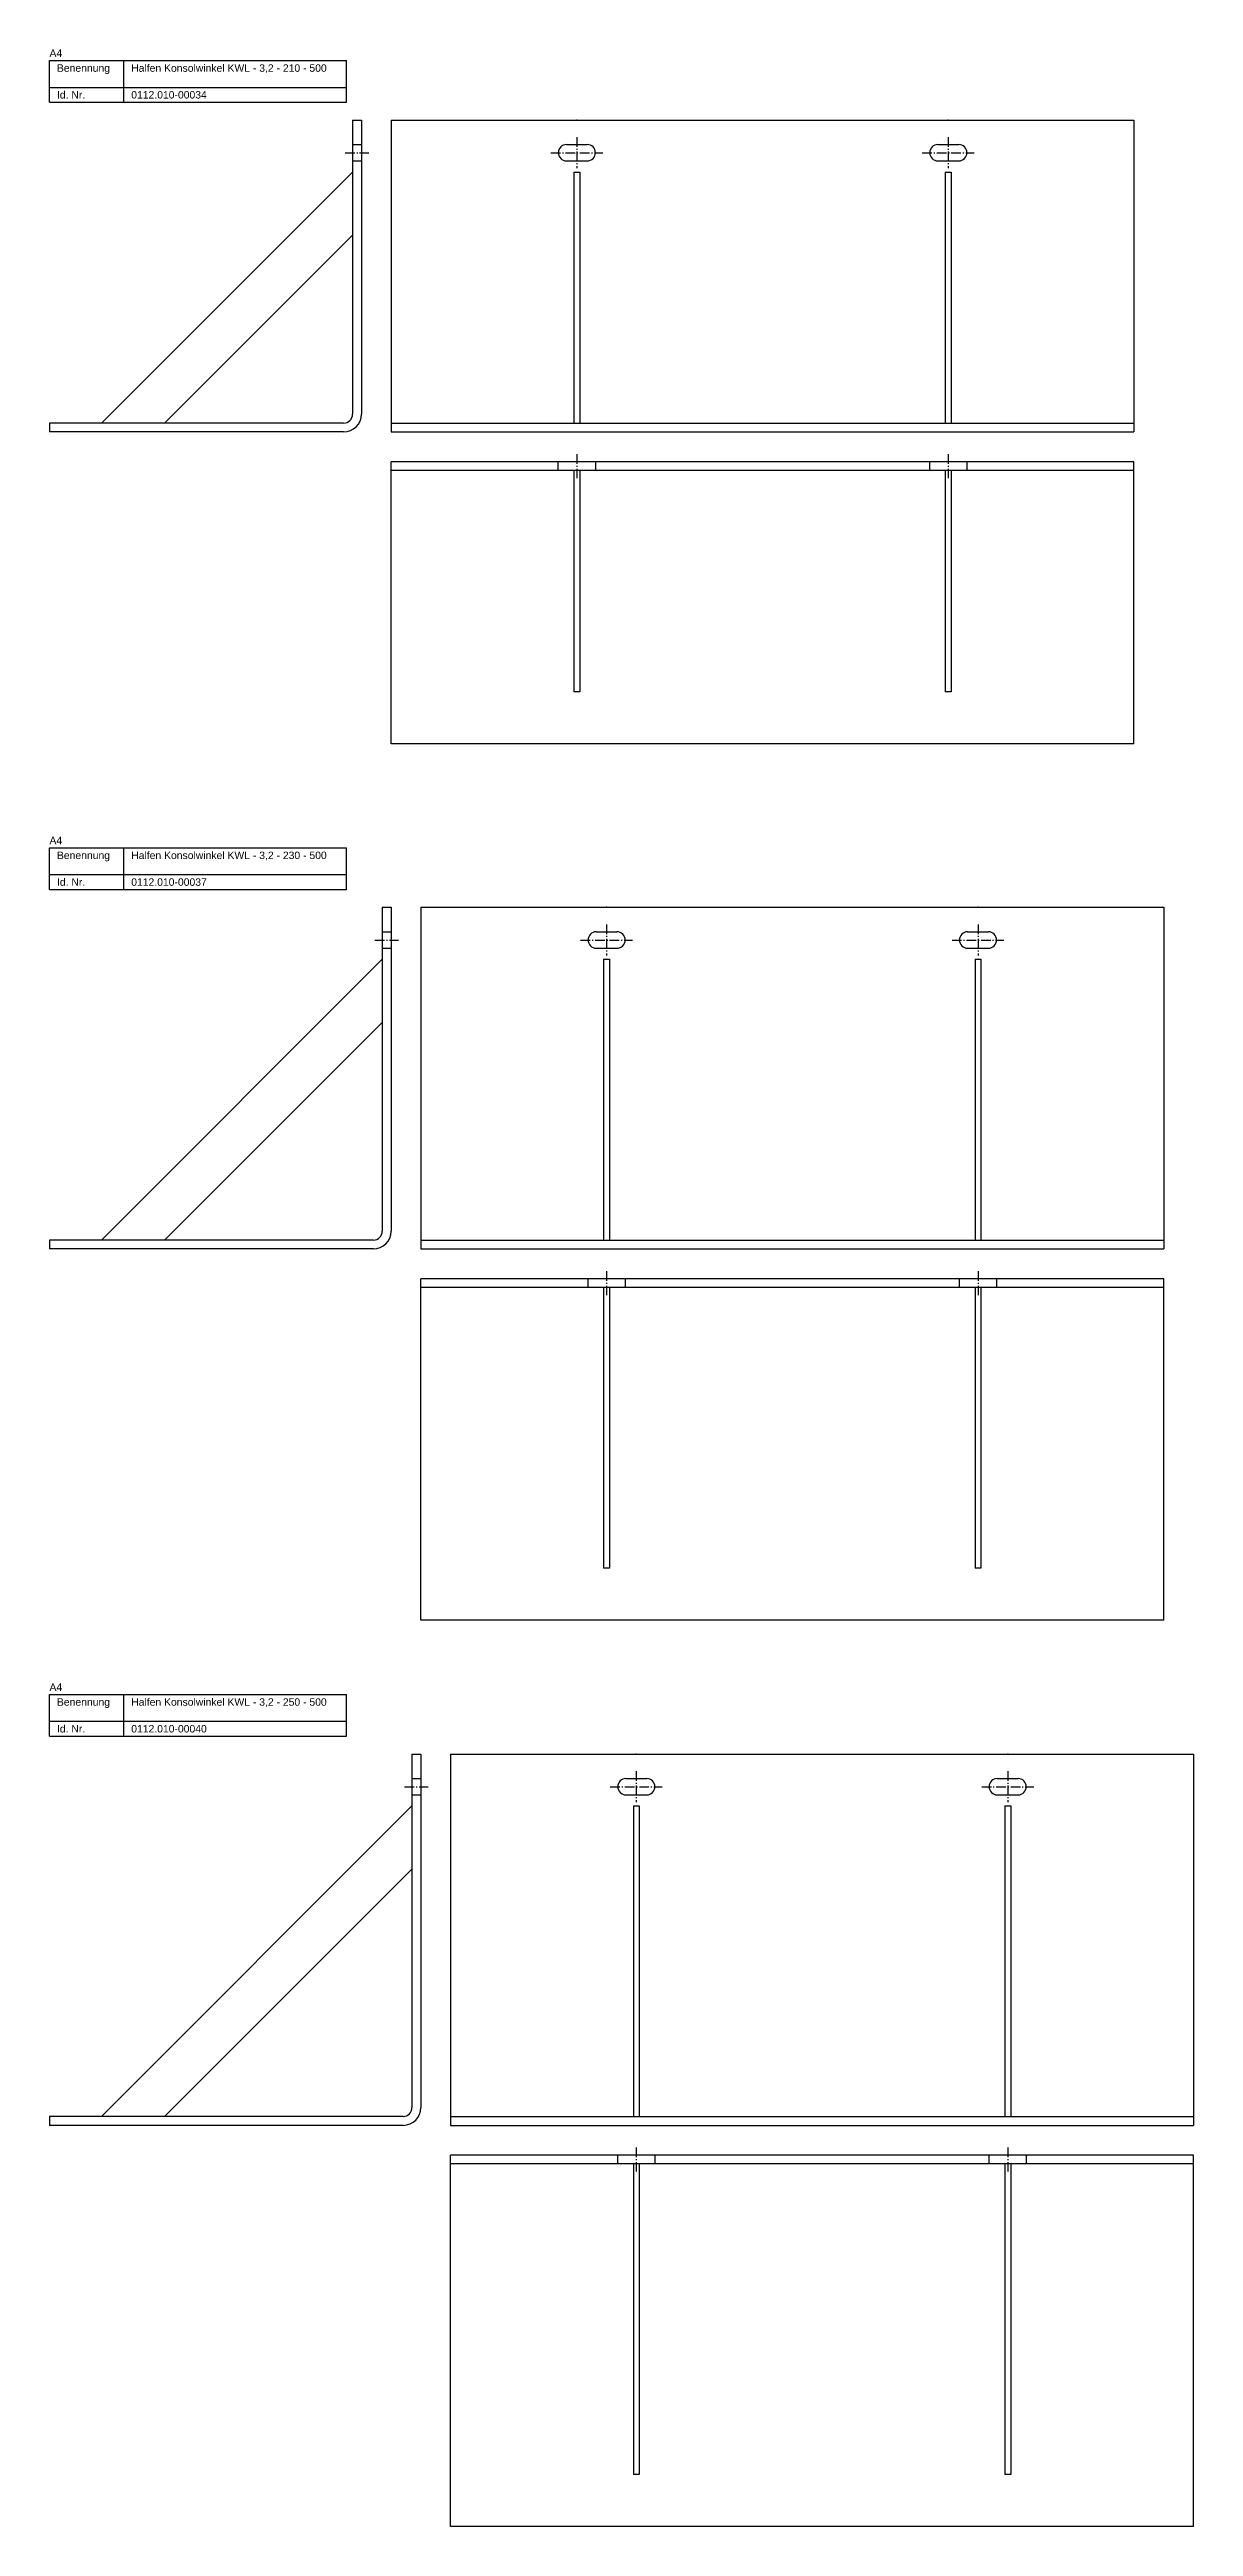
# Model space of a CAD drawing. Header units: millimetres. Extents: x 3683 to 6843, y -2519 to 868.
# Drawn here: x 3683 to 4453, y -2519 to -852 of the extents above; entities that cross this region are included whole.
import ezdxf

# ---------------------------------------------------------------- set-up
doc = ezdxf.new("R2010")
doc.units = ezdxf.units.MM
doc.linetypes.add('MITTELLINIE', pattern=[0.977, 0.65, -0.13, 0.067, -0.13])
doc.linetypes.add('VERDECKT', pattern=[9.525, 6.35, -3.175])
doc.layers.add('HALFEN-KONSOLANKER', color=2, linetype='CONTINUOUS')
doc.styles.add('ARIAL50', font='ARIAL.TTF', dxfattribs={"height": 5})

msp = doc.modelspace()

# ---------------------------------------------------------------- linework, layer by layer
at = {"layer": 'HALFEN-KONSOLANKER'}
for p, q in [((3683.1, -859.2), (3883.1, -859.2)), ((3683.1, -887.2), (3683.1, -859.2)), ((3733.1, -887.2), (3733.1, -859.2)), ((3883.1, -887.2), (3883.1, -859.2)), ((3683.1, -877.2), (3883.1, -877.2)), ((3683.1, -887.2), (3883.1, -887.2)), ((3887.1, -899.2), (3887.1, -1097.2)), ((3887.1, -899.2), (3893.1, -899.2)), ((3893.1, -899.2), (3893.1, -1097.2)), ((3913.1, -899.2), (4413.1, -899.2)), ((3913.1, -899.2), (3913.1, -1109.2)), ((4413.1, -899.2), (4413.1, -1109.2)), ((4031.1, -915.7), (4045.1, -915.7)), ((4281.1, -915.7), (4295.1, -915.7)), ((4031.1, -926.7), (4045.1, -926.7)), ((4281.1, -926.7), (4295.1, -926.7)), ((3887.1, -934.2), (3718.1, -1103.2)), ((4036.1, -934.2), (4036.1, -1103.2)), ((4036.1, -934.2), (4040.1, -934.2)), ((4040.1, -934.2), (4040.1, -1103.2)), ((4286.1, -934.2), (4286.1, -1103.2)), ((4286.1, -934.2), (4290.1, -934.2)), ((4290.1, -934.2), (4290.1, -1103.2)), ((3887.1, -976.7), (3760.6, -1103.2)), ((3881.1, -1103.2), (3683.1, -1103.2)), ((3683.1, -1103.2), (3683.1, -1109.2)), ((3881.1, -1109.2), (3683.1, -1109.2)), ((3913.1, -1103.2), (4413.1, -1103.2)), ((3913.1, -1109.2), (4413.1, -1109.2)), ((4413.1, -1129.2), (3913.1, -1129.2)), ((3913.1, -1319.2), (3913.1, -1129.2)), ((4413.1, -1319.2), (4413.1, -1129.2)), ((4413.1, -1135.2), (3913.1, -1135.2)), ((4036.1, -1135.2), (4036.1, -1284.2)), ((4040.1, -1135.2), (4040.1, -1284.2)), ((4286.1, -1135.2), (4286.1, -1284.2)), ((4290.1, -1135.2), (4290.1, -1284.2)), ((4040.1, -1284.2), (4036.1, -1284.2)), ((4290.1, -1284.2), (4286.1, -1284.2)), ((4413.1, -1319.2), (3913.1, -1319.2)), ((3683.1, -1389.2), (3883.1, -1389.2)), ((3683.1, -1417.2), (3683.1, -1389.2)), ((3733.1, -1417.2), (3733.1, -1389.2)), ((3883.1, -1417.2), (3883.1, -1389.2)), ((3683.1, -1407.2), (3883.1, -1407.2)), ((3683.1, -1417.2), (3883.1, -1417.2)), ((3907.1, -1429.2), (3907.1, -1647.2)), ((3907.1, -1429.2), (3913.1, -1429.2)), ((3913.1, -1429.2), (3913.1, -1647.2)), ((3933.1, -1429.2), (4433.1, -1429.2)), ((3933.1, -1429.2), (3933.1, -1659.2)), ((4433.1, -1429.2), (4433.1, -1659.2)), ((4051.1, -1445.7), (4065.1, -1445.7)), ((4301.1, -1445.7), (4315.1, -1445.7)), ((3907.1, -1464.2), (3718.1, -1653.2)), ((4051.1, -1456.7), (4065.1, -1456.7)), ((4056.1, -1464.2), (4056.1, -1653.2)), ((4056.1, -1464.2), (4060.1, -1464.2)), ((4060.1, -1464.2), (4060.1, -1653.2)), ((4301.1, -1456.7), (4315.1, -1456.7)), ((4306.1, -1464.2), (4306.1, -1653.2)), ((4306.1, -1464.2), (4310.1, -1464.2)), ((4310.1, -1464.2), (4310.1, -1653.2)), ((3907.1, -1506.7), (3760.6, -1653.2)), ((3901.1, -1653.2), (3683.1, -1653.2)), ((3683.1, -1653.2), (3683.1, -1659.2)), ((3901.1, -1659.2), (3683.1, -1659.2)), ((3933.1, -1653.2), (4433.1, -1653.2)), ((3933.1, -1659.2), (4433.1, -1659.2)), ((4433.1, -1679.2), (3933.1, -1679.2)), ((3933.1, -1909.2), (3933.1, -1679.2)), ((4433.1, -1909.2), (4433.1, -1679.2)), ((4433.1, -1685.2), (3933.1, -1685.2)), ((4056.1, -1685.2), (4056.1, -1874.2)), ((4060.1, -1685.2), (4060.1, -1874.2)), ((4306.1, -1685.2), (4306.1, -1874.2)), ((4310.1, -1685.2), (4310.1, -1874.2)), ((4060.1, -1874.2), (4056.1, -1874.2)), ((4310.1, -1874.2), (4306.1, -1874.2)), ((4433.1, -1909.2), (3933.1, -1909.2)), ((3683.1, -1959.2), (3883.1, -1959.2)), ((3683.1, -1987.2), (3683.1, -1959.2)), ((3733.1, -1987.2), (3733.1, -1959.2)), ((3883.1, -1987.2), (3883.1, -1959.2)), ((3683.1, -1977.2), (3883.1, -1977.2)), ((3683.1, -1987.2), (3883.1, -1987.2)), ((3927.1, -1999.2), (3927.1, -2237.2)), ((3927.1, -1999.2), (3933.1, -1999.2)), ((3933.1, -1999.2), (3933.1, -2237.2)), ((3953.1, -1999.2), (4453.1, -1999.2)), ((3953.1, -1999.2), (3953.1, -2249.2)), ((4453.1, -1999.2), (4453.1, -2249.2)), ((4071.1, -2015.7), (4085.1, -2015.7)), ((4321.1, -2015.7), (4335.1, -2015.7)), ((3927.1, -2034.2), (3718.1, -2243.2)), ((4071.1, -2026.7), (4085.1, -2026.7)), ((4076.1, -2034.2), (4076.1, -2243.2)), ((4076.1, -2034.2), (4080.1, -2034.2)), ((4080.1, -2034.2), (4080.1, -2243.2)), ((4321.1, -2026.7), (4335.1, -2026.7)), ((4326.1, -2034.2), (4326.1, -2243.2)), ((4326.1, -2034.2), (4330.1, -2034.2)), ((4330.1, -2034.2), (4330.1, -2243.2)), ((3927.1, -2076.7), (3760.6, -2243.2)), ((3921.1, -2243.2), (3683.1, -2243.2)), ((3683.1, -2243.2), (3683.1, -2249.2)), ((3921.1, -2249.2), (3683.1, -2249.2)), ((3953.1, -2243.2), (4453.1, -2243.2)), ((3953.1, -2249.2), (4453.1, -2249.2)), ((4453.1, -2269.2), (3953.1, -2269.2)), ((3953.1, -2519.2), (3953.1, -2269.2)), ((4453.1, -2275.2), (3953.1, -2275.2)), ((4076.1, -2275.2), (4076.1, -2484.2)), ((4080.1, -2275.2), (4080.1, -2484.2)), ((4326.1, -2275.2), (4326.1, -2484.2)), ((4330.1, -2275.2), (4330.1, -2484.2)), ((4453.1, -2519.2), (4453.1, -2269.2)), ((4080.1, -2484.2), (4076.1, -2484.2)), ((4330.1, -2484.2), (4326.1, -2484.2)), ((4453.1, -2519.2), (3953.1, -2519.2))]:
    msp.add_line(p, q, dxfattribs=at)
at = {"layer": 'HALFEN-KONSOLANKER', "color": 1, "linetype": 'VERDECKT'}
for p, q in [((3887.1, -915.7), (3893.1, -915.7)), ((3887.1, -926.7), (3893.1, -926.7)), ((4025.6, -1135.2), (4025.6, -1129.2)), ((4050.6, -1129.2), (4050.6, -1135.2)), ((4275.6, -1135.2), (4275.6, -1129.2)), ((4300.6, -1129.2), (4300.6, -1135.2)), ((3907.1, -1445.7), (3913.1, -1445.7)), ((3907.1, -1456.7), (3913.1, -1456.7)), ((4045.6, -1685.2), (4045.6, -1679.2)), ((4070.6, -1679.2), (4070.6, -1685.2)), ((4295.6, -1685.2), (4295.6, -1679.2)), ((4320.6, -1679.2), (4320.6, -1685.2)), ((3927.1, -2015.7), (3933.1, -2015.7)), ((3927.1, -2026.7), (3933.1, -2026.7)), ((4065.6, -2275.2), (4065.6, -2269.2)), ((4090.6, -2269.2), (4090.6, -2275.2)), ((4315.6, -2275.2), (4315.6, -2269.2)), ((4340.6, -2269.2), (4340.6, -2275.2))]:
    msp.add_line(p, q, dxfattribs=at)
at = {"layer": 'HALFEN-KONSOLANKER', "color": 1, "linetype": 'MITTELLINIE', "ltscale": 10}
for p, q in [((4038.1, -910.7), (4038.1, -931.7)), ((4288.1, -910.7), (4288.1, -931.7)), ((3882.1, -921.2), (3898.1, -921.2)), ((4020.6, -921.2), (4055.6, -921.2)), ((4270.6, -921.2), (4305.6, -921.2)), ((4038.1, -1124.2), (4038.1, -1140.2)), ((4288.1, -1124.2), (4288.1, -1140.2)), ((4058.1, -1440.7), (4058.1, -1461.7)), ((4308.1, -1440.7), (4308.1, -1461.7)), ((3902.1, -1451.2), (3918.1, -1451.2)), ((4040.6, -1451.2), (4075.6, -1451.2)), ((4290.6, -1451.2), (4325.6, -1451.2)), ((4058.1, -1674.2), (4058.1, -1690.2)), ((4308.1, -1674.2), (4308.1, -1690.2)), ((4078.1, -2010.7), (4078.1, -2031.7)), ((4328.1, -2010.7), (4328.1, -2031.7)), ((3922.1, -2021.2), (3938.1, -2021.2)), ((4060.6, -2021.2), (4095.6, -2021.2)), ((4310.6, -2021.2), (4345.6, -2021.2)), ((4078.1, -2264.2), (4078.1, -2280.2)), ((4328.1, -2264.2), (4328.1, -2280.2))]:
    msp.add_line(p, q, dxfattribs=at)
at = {"layer": 'HALFEN-KONSOLANKER'}
for centre, radius, start, end in [((4031.1, -921.2), 5.5, 90, 270), ((4045.1, -921.2), 5.5, 270, 90), ((4281.1, -921.2), 5.5, 90, 270), ((4295.1, -921.2), 5.5, 270, 90), ((3881.1, -1097.2), 12, 270, 0), ((3881.1, -1097.2), 6, 270, 0), ((4051.1, -1451.2), 5.5, 90, 270), ((4065.1, -1451.2), 5.5, 270, 90), ((4301.1, -1451.2), 5.5, 90, 270), ((4315.1, -1451.2), 5.5, 270, 90), ((3901.1, -1647.2), 6, 270, 0), ((3901.1, -1647.2), 12, 270, 0), ((4071.1, -2021.2), 5.5, 90, 270), ((4085.1, -2021.2), 5.5, 270, 90), ((4321.1, -2021.2), 5.5, 90, 270), ((4335.1, -2021.2), 5.5, 270, 90), ((3921.1, -2237.2), 12, 270, 0), ((3921.1, -2237.2), 6, 270, 0)]:
    msp.add_arc(centre, radius, start, end, dxfattribs=at)
for p in [(4038.1, -899.2), (4038.1, -899.2), (4288.1, -899.2), (4288.1, -899.2), (4058.1, -1429.2), (4058.1, -1429.2), (4308.1, -1429.2), (4308.1, -1429.2), (4078.1, -1999.2), (4078.1, -1999.2), (4328.1, -1999.2), (4328.1, -1999.2)]:
    msp.add_point(p, dxfattribs=at)

# ---------------------------------------------------------------- texts
at = {"layer": 'HALFEN-KONSOLANKER', "style": 'ARIAL50'}
for s, p in [('A4', (3683.1, -856.7)), ('Benennung', (3688.1, -866.7)), ('Halfen Konsolwinkel KWL - 3,2 - 210 - 500', (3738.1, -866.7)), ('Id. Nr.', (3688.1, -884.7)), ('0112.010-00034', (3738.1, -884.7)), ('A4', (3683.1, -1386.7)), ('Benennung', (3688.1, -1396.7)), ('Halfen Konsolwinkel KWL - 3,2 - 230 - 500', (3738.1, -1396.7)), ('Id. Nr.', (3688.1, -1414.7)), ('0112.010-00037', (3738.1, -1414.7)), ('A4', (3683.1, -1956.7)), ('Benennung', (3688.1, -1966.7)), ('Halfen Konsolwinkel KWL - 3,2 - 250 - 500', (3738.1, -1966.7)), ('Id. Nr.', (3688.1, -1984.7)), ('0112.010-00040', (3738.1, -1984.7))]:
    msp.add_text(s, height=5, dxfattribs=at).set_placement(p)

doc.saveas('drawing.dxf')
